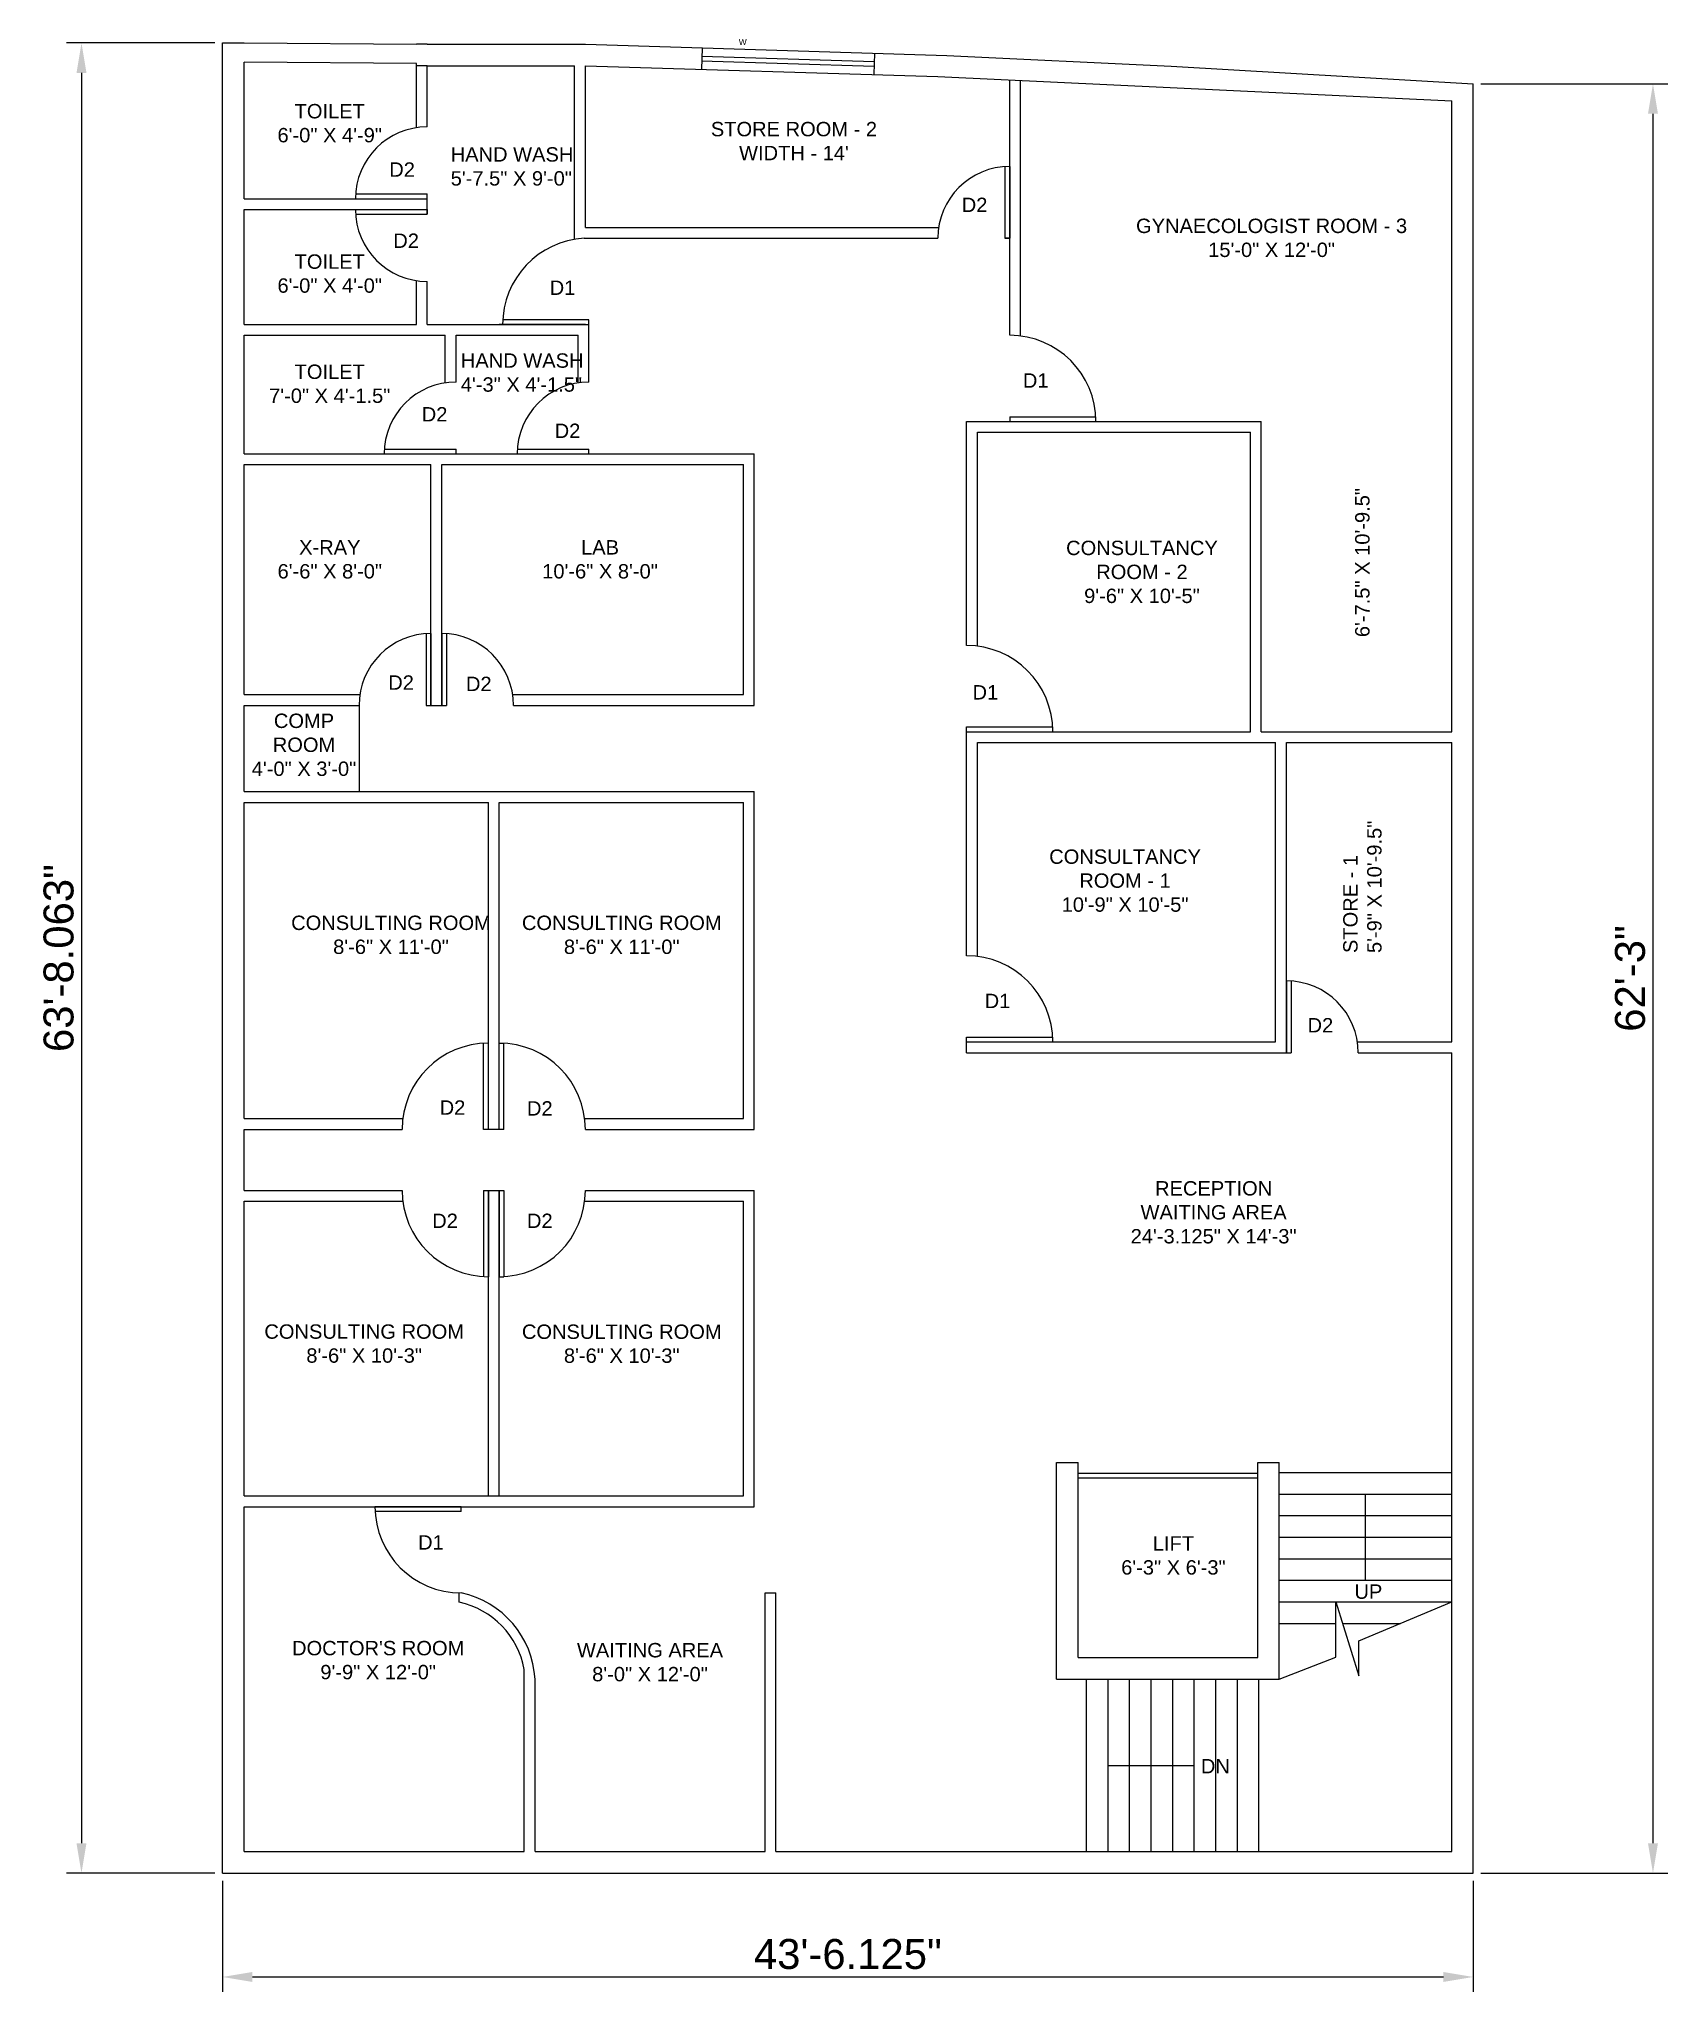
# Model space of a CAD drawing. Header units: millimetres. Extents: x 2526 to 3206, y 318 to 1133.
import ezdxf

# ---------------------------------------------------------------- set-up
doc = ezdxf.new("R2010")
doc.units = ezdxf.units.MM
doc.styles.get("Standard").update_dxf_attribs({"font": 'arial.ttf'})
doc.dimstyles.new('ISO-25', dxfattribs={"dimscale": 5, "dimtxt": 2.5, "dimasz": 2.5, "dimexe": 1.25, "dimexo": 0.625, "dimtad": 1, "dimdec": 3, "dimdsep": 46, "dimlunit": 3, "dimtxsty": 'Standard', "dimcen": 2.5, "dimadec": 0, "dimazin": 0, "dimtfac": 1, "dimtdec": 3, "dimtmove": 0, "dimatfit": 3, "dimfxl": 1, "dimarcsym": 0})

# ---------------------------------------------------------------- blocks, each defined once
blk = doc.blocks.new('*D15')
at = {"color": 0, "lineweight": -2, "transparency": 16777216}
for p, q in [((3128.26, 1114.46), (3206.38, 1114.46)), ((3200.13, 1101.96), (3200.13, 379.96)), ((3128.26, 367.46), (3206.38, 367.46))]:
    blk.add_line(p, q, dxfattribs=at)
at = {"color": 0, "transparency": 16777216}
for points in [[(3198.05, 1101.96), (3202.22, 1101.96), (3200.13, 1114.46)], [(3198.05, 379.96), (3202.22, 379.96), (3200.13, 367.46)]]:
    blk.add_solid(points, dxfattribs=at)
at = {"layer": 'Defpoints', "color": 0, "transparency": 16777216}
for p in [(3125.13, 1114.46), (3125.13, 367.46), (3200.13, 367.46)]:
    blk.add_point(p, dxfattribs=at)
at = {"color": 0, "transparency": 16777216, "insert": (3190.62, 740.96), "char_height": 12.5, "attachment_point": 5, "rotation": 90}
blk.add_mtext('62\'-3"', dxfattribs=at)
blk = doc.blocks.new('*D16')
at = {"color": 0, "lineweight": -2, "transparency": 16777216}
for p, q in [((2599.88, 1131.52), (2537.91, 1131.52)), ((2544.16, 1119.02), (2544.16, 379.96)), ((2599.88, 367.46), (2537.91, 367.46))]:
    blk.add_line(p, q, dxfattribs=at)
at = {"color": 0, "transparency": 16777216}
for points in [[(2542.08, 1119.02), (2546.24, 1119.02), (2544.16, 1131.52)], [(2542.08, 379.96), (2546.24, 379.96), (2544.16, 367.46)]]:
    blk.add_solid(points, dxfattribs=at)
at = {"layer": 'Defpoints', "color": 0, "transparency": 16777216}
for p in [(2603.01, 1131.52), (2544.16, 367.46), (2603.01, 367.46)]:
    blk.add_point(p, dxfattribs=at)
at = {"color": 0, "transparency": 16777216, "insert": (2534.65, 749.49), "char_height": 12.5, "attachment_point": 5, "rotation": 90}
blk.add_mtext('63\'-8.063"', dxfattribs=at)
blk = doc.blocks.new('*D17')
at = {"color": 0, "lineweight": -2, "transparency": 16777216}
for p, q in [((2603.01, 364.33), (2603.01, 317.89)), ((3125.13, 364.33), (3125.13, 317.89)), ((2615.51, 324.14), (3112.63, 324.14))]:
    blk.add_line(p, q, dxfattribs=at)
at = {"color": 0, "transparency": 16777216}
for points in [[(2615.51, 326.22), (2615.51, 322.06), (2603.01, 324.14)], [(3112.63, 326.22), (3112.63, 322.06), (3125.13, 324.14)]]:
    blk.add_solid(points, dxfattribs=at)
at = {"layer": 'Defpoints', "color": 0, "transparency": 16777216}
for p in [(2603.01, 367.46), (3125.13, 367.46), (3125.13, 324.14)]:
    blk.add_point(p, dxfattribs=at)
at = {"color": 0, "transparency": 16777216, "insert": (2864.07, 333.65), "char_height": 12.5, "attachment_point": 5}
blk.add_mtext('43\'-6.125"', dxfattribs=at)

msp = doc.modelspace()

# ---------------------------------------------------------------- linework, layer by layer
for p, q in [((2603.0058, 367.459), (2603.0058, 1131.5215)), ((2603.0058, 1131.5215), (2612.0058, 1131.5215)), ((2612.0058, 1131.5215), (2684.0058, 1130.959)), ((2688.5058, 1130.959), (2684.0058, 1130.959)), ((2688.5058, 1130.959), (2754.5058, 1130.959)), ((2754.5058, 1130.959), (2905.3847, 1126.2911)), ((2803.1898, 1129.4528), (2802.9153, 1120.4782)), ((2803.0831, 1125.965), (2875.0495, 1123.7636)), ((2875.1562, 1127.2514), (2874.8816, 1118.2768)), ((2905.3847, 1126.2911), (2998.9559, 1121.8751)), ((2684.0058, 1122.9503), (2612.0058, 1123.459)), ((2612.0058, 1066.459), (2612.0058, 1123.459)), ((2684.0058, 1096.1196), (2684.0058, 1122.9503)), ((2688.5058, 1121.959), (2684.0058, 1121.959)), ((2688.5058, 1121.959), (2750.0058, 1121.959)), ((2688.5058, 1096.459), (2688.5058, 1121.959)), ((2750.0058, 1049.5119), (2750.0058, 1121.959)), ((2754.5058, 1121.959), (2901.6147, 1117.459)), ((2754.5058, 1054.459), (2754.5058, 1121.959)), ((2803.022, 1123.966), (2874.9883, 1121.7646)), ((2901.6147, 1117.459), (3116.1308, 1107.335)), ((2998.9559, 1121.8751), (3125.1308, 1114.459)), ((2931.6308, 1009.459), (2931.6308, 1116.0424)), ((2936.1308, 1009.1767), (2936.1308, 1115.8301)), ((3125.1308, 367.459), (3125.1308, 1114.459)), ((3116.1308, 843.959), (3116.1308, 1107.335)), ((2929.6308, 1079.959), (2929.6308, 1049.959)), ((2931.6308, 1079.959), (2931.6308, 1049.959)), ((2658.5058, 1068.459), (2688.5058, 1068.459)), ((2688.5058, 1066.459), (2688.5058, 1068.459)), ((2688.5058, 1059.959), (2688.5058, 1068.459)), ((2612.0058, 1066.459), (2688.5058, 1066.459)), ((2612.0058, 1061.959), (2688.5058, 1061.959)), ((2612.0058, 1013.959), (2612.0058, 1061.959)), ((2658.5058, 1066.459), (2688.5058, 1066.459)), ((2658.5058, 1061.959), (2688.5058, 1061.959)), ((2658.5058, 1059.959), (2688.5058, 1059.959)), ((2688.5058, 1061.959), (2688.5058, 1059.959)), ((2754.5058, 1054.459), (2901.9702, 1054.459)), ((2754.0042, 1049.959), (2901.6308, 1049.959)), ((2931.6308, 1049.959), (2929.6308, 1049.959)), ((2929.6308, 1049.959), (2931.6308, 1049.959)), ((2684.0058, 1013.959), (2684.0058, 1032.2984)), ((2688.5058, 1013.959), (2688.5058, 1031.959)), ((2612.0058, 1013.959), (2684.0058, 1013.959)), ((2688.5058, 1013.959), (2756.0058, 1013.959)), ((2754.5058, 1013.959), (2718.5058, 1013.959)), ((2756.0058, 1015.938), (2720.0058, 1015.938)), ((2756.0058, 1013.959), (2756.0058, 1015.938)), ((2756.0058, 1009.459), (2756.0058, 1013.959)), ((2612.0058, 1009.459), (2696.0058, 1009.459)), ((2612.0058, 959.959), (2612.0058, 1009.459)), ((2696.0058, 989.6196), (2696.0058, 1009.459)), ((2700.5058, 989.959), (2700.5058, 1009.459)), ((2700.5058, 1009.459), (2751.5058, 1009.459)), ((2751.5058, 989.6196), (2751.5058, 1009.459)), ((2756.0058, 989.959), (2756.0058, 1009.459)), ((2913.6308, 973.459), (3036.6308, 973.459)), ((2913.6308, 879.959), (2913.6308, 973.459)), ((2931.6308, 975.459), (2967.6308, 975.459)), ((2931.6308, 975.459), (2931.6308, 973.459)), ((2931.6308, 973.459), (2967.6308, 973.459)), ((2967.6308, 973.459), (2967.6308, 975.459)), ((3036.6308, 843.959), (3036.6308, 973.459)), ((2918.1308, 968.959), (3032.1308, 968.959)), ((2918.1308, 879.6767), (2918.1308, 968.959)), ((3032.1308, 843.959), (3032.1308, 968.959)), ((2612.0058, 959.959), (2825.0058, 959.959)), ((2612.0058, 955.459), (2690.0058, 955.459)), ((2612.0058, 859.459), (2612.0058, 955.459)), ((2670.5058, 961.959), (2700.5058, 961.959)), ((2690.0058, 854.959), (2690.0058, 955.459)), ((2694.5058, 854.959), (2694.5058, 955.459)), ((2694.5058, 955.459), (2820.5058, 955.459)), ((2700.5058, 959.959), (2700.5058, 961.959)), ((2700.5058, 959.959), (2700.5058, 961.959)), ((2700.5058, 959.959), (2700.5058, 961.959)), ((2726.0058, 961.959), (2756.0058, 961.959)), ((2726.0058, 959.959), (2756.0058, 959.959)), ((2756.0058, 959.959), (2756.0058, 961.959)), ((2756.0058, 959.959), (2756.0058, 961.959)), ((2820.5058, 859.459), (2820.5058, 955.459)), ((2825.0058, 854.959), (2825.0058, 959.959)), ((2688.0058, 884.959), (2688.0058, 854.959)), ((2690.0058, 884.959), (2690.0058, 854.959)), ((2694.5058, 884.959), (2694.5058, 854.959)), ((2696.5058, 884.959), (2696.5058, 854.959)), ((2612.0058, 859.459), (2660.3452, 859.459)), ((2724.1663, 859.459), (2820.5058, 859.459)), ((2612.0058, 854.959), (2660.0058, 854.959)), ((2612.0058, 818.959), (2612.0058, 854.959)), ((2660.0058, 854.959), (2660.0058, 818.959)), ((2688.0058, 854.959), (2690.0058, 854.959)), ((2690.0058, 854.959), (2694.5058, 854.959)), ((2694.5058, 854.959), (2696.5058, 854.959)), ((2694.5058, 854.959), (2696.5058, 854.959)), ((2724.5058, 854.959), (2825.0058, 854.959)), ((2913.6308, 750.459), (2913.6308, 845.959)), ((2913.6308, 839.459), (2913.6308, 845.959)), ((2913.6308, 845.959), (2949.6308, 845.959)), ((2913.6308, 843.959), (3032.1308, 843.959)), ((2949.6308, 843.959), (2949.6308, 845.959)), ((3036.6308, 843.959), (3116.1308, 843.959)), ((2918.1308, 839.459), (3042.6308, 839.459)), ((2918.1308, 750.1767), (2918.1308, 839.459)), ((3042.6308, 714.459), (3042.6308, 839.459)), ((3047.1308, 709.959), (3047.1308, 839.459)), ((3047.1308, 839.459), (3116.1308, 839.459)), ((3116.1308, 714.459), (3116.1308, 839.459)), ((2612.0058, 818.959), (2825.0058, 818.959)), ((2825.0058, 814.459), (2825.0058, 818.959)), ((2825.0058, 677.959), (2825.0058, 818.959)), ((2612.0058, 814.459), (2714.0058, 814.459)), ((2612.0058, 682.459), (2612.0058, 814.459)), ((2714.0058, 677.959), (2714.0058, 814.459)), ((2718.5058, 677.959), (2718.5058, 814.459)), ((2718.5058, 814.459), (2820.5058, 814.459)), ((2820.5058, 682.459), (2820.5058, 814.459)), ((3047.1308, 739.959), (3047.1308, 709.959)), ((3049.1308, 739.959), (3049.1308, 709.959)), ((2712.0058, 677.959), (2712.0058, 713.959)), ((2714.0058, 677.959), (2714.0058, 713.959)), ((2718.5058, 677.959), (2718.5058, 713.959)), ((2718.5058, 713.959), (2720.5058, 713.959)), ((2720.5058, 677.959), (2720.5058, 713.959)), ((2913.6308, 709.959), (2913.6308, 716.459)), ((2913.6308, 716.459), (2949.6308, 716.459)), ((2913.6308, 714.459), (3042.6308, 714.459)), ((2913.6308, 714.459), (2949.6308, 714.459)), ((2913.6308, 709.959), (3049.1308, 709.959)), ((2949.6308, 714.459), (2949.6308, 716.459)), ((3047.1308, 709.959), (3049.1308, 709.959)), ((3076.7913, 714.459), (3116.1308, 714.459)), ((3077.1308, 709.959), (3116.1308, 709.959)), ((3116.1308, 376.459), (3116.1308, 709.959)), ((2612.0058, 682.459), (2678.2881, 682.459)), ((2612.0058, 677.959), (2678.0058, 677.959)), ((2612.0058, 652.459), (2612.0058, 677.959)), ((2720.5058, 677.959), (2712.0058, 677.959)), ((2754.2234, 682.459), (2820.5058, 682.459)), ((2754.5058, 677.959), (2825.0058, 677.959)), ((2612.0058, 652.459), (2678.0058, 652.459)), ((2712.0058, 652.459), (2712.0058, 616.459)), ((2712.0058, 652.459), (2720.5058, 652.459)), ((2714.0058, 524.959), (2714.0058, 652.459)), ((2714.0058, 652.459), (2714.0058, 616.459)), ((2718.5058, 524.959), (2718.5058, 652.459)), ((2718.5058, 652.459), (2718.5058, 616.459)), ((2720.5058, 652.459), (2720.5058, 616.459)), ((2754.5058, 652.459), (2825.0058, 652.459)), ((2825.0058, 520.459), (2825.0058, 652.459)), ((2612.0058, 647.959), (2678.2881, 647.959)), ((2612.0058, 524.959), (2612.0058, 647.959)), ((2754.2234, 647.959), (2820.5058, 647.959)), ((2820.5058, 524.959), (2820.5058, 647.959)), ((2718.5058, 616.459), (2720.5058, 616.459)), ((2951.1308, 448.459), (2951.1308, 538.959)), ((2951.1308, 538.959), (2960.1308, 538.959)), ((2960.1308, 457.459), (2960.1308, 538.959)), ((3035.1308, 457.459), (3035.1308, 538.959)), ((3035.1308, 538.959), (3044.1308, 538.959)), ((3044.1308, 448.459), (3044.1308, 538.959)), ((2960.1308, 534.459), (3035.1308, 534.459)), ((2960.1308, 532.459), (3035.1308, 532.459)), ((3044.1308, 534.7473), (3116.1308, 534.7473)), ((2612.0058, 524.959), (2820.5058, 524.959)), ((3044.1308, 525.7473), (3116.1308, 525.7473)), ((3080.1308, 489.7473), (3080.1308, 525.7473)), ((2612.0058, 376.459), (2612.0058, 520.459)), ((2612.0058, 520.459), (2820.5058, 520.459)), ((2702.661, 520.459), (2666.661, 520.459)), ((2702.661, 518.459), (2666.661, 518.459)), ((2702.661, 518.459), (2702.661, 520.459)), ((2733.5058, 520.459), (2825.0058, 520.459)), ((3044.1308, 516.7473), (3116.1308, 516.7473)), ((3044.1308, 507.7473), (3116.1308, 507.7473)), ((3044.1308, 498.7473), (3116.1308, 498.7473)), ((3044.1308, 489.7473), (3116.1308, 489.7473)), ((2701.824, 480.5476), (2701.824, 484.4688)), ((2829.5058, 376.459), (2829.5058, 484.459)), ((2829.5058, 484.459), (2834.0058, 484.459)), ((2834.0058, 376.459), (2834.0058, 484.459)), ((3044.1308, 480.7473), (3116.1308, 480.7473)), ((3067.7901, 457.6126), (3067.7901, 480.7473)), ((3067.7901, 480.7473), (3077.3576, 449.8744)), ((3077.3576, 464.4405), (3116.1308, 480.7473)), ((3044.1308, 471.7473), (3067.7901, 471.7473)), ((3070.5792, 471.7473), (3094.7312, 471.7473)), ((2960.1308, 457.459), (3035.1308, 457.459)), ((3044.1308, 448.459), (3067.7901, 457.6126)), ((3077.3576, 449.8744), (3077.3576, 464.4405)), ((2729.0058, 376.459), (2729.0058, 452.4986)), ((2733.5058, 376.459), (2733.5058, 448.459)), ((2951.1308, 448.459), (3044.1308, 448.459)), ((2963.5283, 448.459), (2963.5283, 376.459)), ((2972.5283, 448.459), (2972.5283, 376.459)), ((2981.5283, 448.459), (2981.5283, 376.459)), ((2990.5283, 448.459), (2990.5283, 376.459)), ((2999.5283, 448.459), (2999.5283, 376.459)), ((3008.5283, 448.459), (3008.5283, 376.459)), ((3017.5283, 448.459), (3017.5283, 376.459)), ((3026.5283, 448.459), (3026.5283, 376.459)), ((3035.5283, 448.459), (3035.5283, 376.459)), ((2972.5283, 412.459), (3008.5283, 412.459)), ((2612.0058, 376.459), (2729.0058, 376.459)), ((2733.5058, 376.459), (2829.5058, 376.459)), ((2834.0058, 376.459), (3116.1308, 376.459)), ((2603.0058, 367.459), (3125.1308, 367.459))]:
    msp.add_line(p, q)
for centre, radius, start, end in [((2688.5058, 1066.459), 30, 90, 180), ((2931.6308, 1049.959), 30, 90, 180), ((2688.5058, 1061.959), 30, 180, 270), ((2756.0058, 1013.959), 36.0556, 93.1823175, 180), ((2931.6308, 973.459), 36, 0, 90), ((2700.5058, 959.959), 30, 90, 180), ((2756.0058, 959.959), 30, 90, 180), ((2690.0058, 854.959), 30, 90, 180), ((2694.5058, 854.959), 30, 0, 90), ((2913.6308, 843.959), 36, 0, 90), ((2913.6308, 714.459), 36, 0, 90), ((3047.1308, 709.959), 30, 0, 90), ((2714.0058, 677.959), 36, 90, 180), ((2718.5058, 677.959), 36, 0, 90), ((2714.0058, 652.459), 36, 180, 270), ((2718.5058, 652.459), 36, 270, 0), ((2702.661, 520.459), 36, 180, 270), ((2694.4818, 446.2373), 39.0871, 3.2585381, 77.9213226), ((2694.4818, 446.2373), 35.0871, 10.2795964, 77.9213226)]:
    msp.add_arc(centre, radius, start, end)

# ---------------------------------------------------------------- texts
at = {"attachment_point": 1}
for s, width, heights, insert, char_height in [('W', 7.236108, [0], (2818.5378, 1133.1236), 2.5), ('\\pxqc;TOILET\\P6\'-0" X 4\'-9"', 67.178337, [25.6313], (2614.1934, 1106.0183), 6), ("\\pxqc;STORE ROOM - 2\\PWIDTH - 14'", 131.196501, [0], (2775.9604, 1098.5405), 6), ('HAND WASH\\P5\'-7.5" X 9\'-0"', 62.285211, [18.7738], (2698.26, 1087.9731), 6), ('D2', 10.82912, [0], (2672.6298, 1081.6467), 6), ('D2', 10.82912, [0], (2911.5986, 1066.9061), 6), ('D2', 10.82912, [7.904787935331115e-14], (2674.3122, 1051.9449), 6), ('\\pxqc;GYNAECOLOGIST ROOM - 3\\P15\'-0" X 12\'-0"', 145.529311, [0], (2968.171, 1058.1454), 6), ('\\pxqc;TOILET\\P6\'-0" X 4\'-0"', 67.178337, [25.6313], (2614.1934, 1043.2258), 6), ('D1', 10.82912, [0], (2739.5922, 1032.3252), 6), ('\\pxqc;TOILET\\P7\'-0" X 4\'-1.5"', 67.178337, [25.6313], (2614.1934, 997.239), 6), ('HAND WASH\\P4\'-3" X 4\'-1.5"', 62.285211, [18.7738], (2702.4995, 1001.9156), 6), ('D1', 10.82912, [0], (2937.118, 993.5752), 6), ('D2', 10.82912, [0], (2686.1876, 979.4836), 6), ('D2', 10.82912, [0], (2741.6729, 972.5831), 6), ('\\pxqc;X-RAY\\P6\'-6" X 8\'-0"', 71.614492, [0], (2612.0058, 923.9421), 6), ('\\pxqc;LAB\\P10\'-6" X 8\'-0"', 71.614492, [0], (2724.8022, 923.9421), 6), ('\\pxqc,t12;CONSULTANCY \\PROOM - 2\\P9\'-6" X 10\'-5"', 90.613142, [0], (2941.5176, 923.6987), 6), ('D2', 10.82912, [0], (2672.1975, 867.4977), 6), ('D2', 10.82912, [0], (2704.6477, 866.9384), 6), ('D1', 10.82912, [0], (2916.0973, 863.4209), 6), ('\\pxqc;COMP\\PROOM\\P4\'-0" X 3\'-0"', 72.100298, [39.2389], (2600.993, 851.5263), 6), ('\\pxqc,t12;CONSULTANCY \\PROOM - 1\\P10\'-9" X 10\'-5"', 90.613142, [0], (2934.4679, 794.8178), 6), ('\\pxqc;CONSULTING ROOM\\P8\'-6" X 11\'-0"', 81.317745, [0], (2632.688, 767.1975), 6), ('\\pxqc;CONSULTING ROOM\\P8\'-6" X 11\'-0"', 81.317745, [0], (2729.0171, 767.1975), 6), ('D1', 10.82912, [0], (2921.1664, 734.5848), 6), ('D2', 10.82912, [6.0246], (3055.9518, 724.4414), 6), ('D2', 10.82912, [0], (2693.6662, 690.0788), 6), ('D2', 10.82912, [0], (2730.1151, 689.7327), 6), ('\\pxqc;RECEPTION\\P\\pt8;WAITING AREA\\P\\ptz;24\'-3.125" X 14\'-3"', 143.501316, [0], (2944.9929, 656.3639), 6), ('D2', 10.82912, [0], (2690.549, 642.7946), 6), ('D2', 10.82912, [0], (2730.1151, 642.7946), 6), ('\\pxqc;CONSULTING ROOM\\P8\'-6" X 10\'-3"', 81.317745, [0], (2621.4975, 596.5644), 6), ('\\pxqc;CONSULTING ROOM\\P8\'-6" X 10\'-3"', 81.317745, [0], (2729.0171, 596.5072), 6), ('D1', 10.82912, [0], (2684.661, 508.5478), 6), ('\\pxqc;LIFT\\P6\'-3" X 6\'-3"', 46.018335, [0], (2976.9534, 508.1248), 6), ('UP', 21.205934, [0], (3075.5182, 488.0059), 6), ('\\pxqc;DOCTOR\'S ROOM\\P9\'-9" X 12\'-0"', 81.791893, [0], (2627.1081, 464.421), 6), ('\\pxqc;WAITING AREA\\P8\'-0" X 12\'-0"', 84.171201, [0], (2739.3861, 463.5617), 6), ('DN', 10.496149, [0], (3011.429, 415.1355), 6)]:
    msp.add_mtext_dynamic_manual_height_columns(s, width=width, gutter_width=12.5, heights=heights, dxfattribs=dict(at, insert=insert, char_height=char_height))
at = {"char_height": 6, "attachment_point": 1, "rotation": 90}
for s, width, heights, insert in [('6\'-7.5" X 10\'-9.5"', 62.836312, [0], (3075.8176, 883.4537)), ('STORE - 1\\P5\'-9" X 10\'-9.5"', 59.22787, [27.6194], (3070.8313, 751.5724))]:
    msp.add_mtext_dynamic_manual_height_columns(s, width=width, gutter_width=12.5, heights=heights, dxfattribs=dict(at, insert=insert))

# ---------------------------------------------------------------- dimensions: what is measured, and where the dimension line sits
for base, p1, p2, picture, middle in [((2544.1607801453, 367.4590252148), (2603.0057677998, 1131.5215252148), (2603.0057677998, 367.4590252148), '*D16', (2534.6493544973, 749.4902752148)), ((3200.134, 367.459), (3125.1308, 1114.459), (3125.1308, 367.459), '*D15', (3190.6225, 740.959))]:
    dim = msp.add_linear_dim(base=base, p1=p1, p2=p2, angle=90, dimstyle='ISO-25')
    dim.commit()
    dim.dimension.update_dxf_attribs({"geometry": picture, "text_midpoint": middle})
dim = msp.add_linear_dim(base=(3125.1308, 324.1397), p1=(2603.0058, 367.459), p2=(3125.1308, 367.459), dimstyle='ISO-25')
dim.commit()
dim.dimension.update_dxf_attribs({"geometry": '*D17', "text_midpoint": (2864.0683, 333.6511)})

doc.saveas('drawing.dxf')
